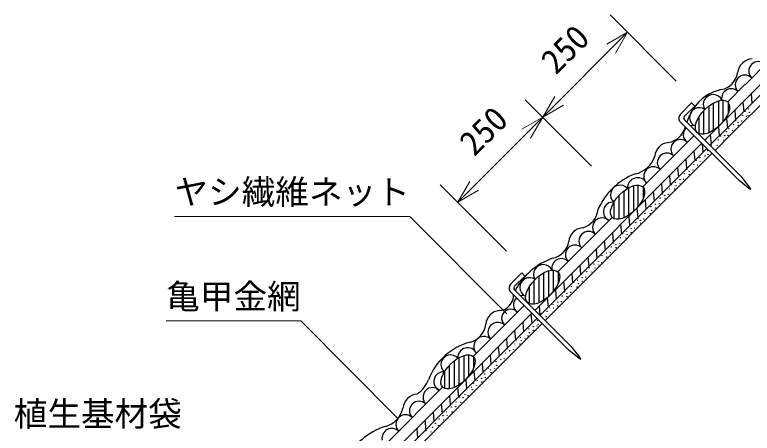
# Model space of a CAD drawing. Units: millimetres, scale not verified. Extents: x 200 to 8200, y 200 to 5838.
# Drawn here: x 1274 to 2809, y 2884 to 3755 of the extents above; entities that cross this region are included whole.
import ezdxf
from ezdxf.enums import TextEntityAlignment as Align

# ---------------------------------------------------------------- set-up
doc = ezdxf.new("R2010")
doc.units = ezdxf.units.MM
doc.header["$LTSCALE"] = 20
for name, color, linetype, lineweight in [('C-STR', 7, 'Continuous', 25), ('C-STR-DIM', 1, 'Continuous', 13), ('C-STR-HTXT', 1, 'Continuous', 13)]:
    doc.layers.add(name, color=color, linetype=linetype, lineweight=lineweight)
doc.styles.add('ＭＳ ゴシック', font='')
doc.styles.get('ＭＳ ゴシック').set_extended_font_data('MS Gothic')

msp = doc.modelspace()

# ---------------------------------------------------------------- linework, layer by layer
at = {"layer": 'C-STR'}
for p, q in [((2794.39, 3609.4), (2871.62, 3686.63)), ((2746.66, 3529.85), (2873.38, 3656.58)), ((2757.26, 3519.24), (2883.99, 3645.97)), ((2767.87, 3508.63), (2894.6, 3635.36)), ((2758.36, 3573.61), (2794.27, 3609.51)), ((2806.88, 3590.08), (2808.59, 3570.57)), ((2660, 3548.01), (2683.29, 3571.32)), ((2689.66, 3564.96), (2668.41, 3543.69)), ((2689.66, 3564.96), (2683.29, 3571.32)), ((2789.91, 3573.1), (2791.62, 3553.6)), ((2772.94, 3556.13), (2774.65, 3536.63)), ((2658.14, 3533.59), (2781.99, 3409.81)), ((2668.11, 3536.35), (2788.35, 3416.17)), ((2755.97, 3539.16), (2757.68, 3519.66)), ((2710.75, 3493.94), (2746.66, 3529.85)), ((2721.36, 3483.34), (2757.26, 3519.24)), ((2739, 3522.19), (2740.71, 3502.69)), ((2581.59, 3396.83), (2688.25, 3503.49)), ((2722.03, 3505.22), (2723.74, 3485.72)), ((2731.96, 3472.73), (2767.87, 3508.63)), ((2357.2, 3140.39), (2704.28, 3487.47)), ((2705.21, 3486.54), (2706.77, 3468.75)), ((2367.8, 3129.78), (2714.89, 3476.87)), ((2688.13, 3470.81), (2689.8, 3451.77)), ((2378.41, 3119.17), (2725.5, 3466.27)), ((2671.12, 3454.31), (2672.83, 3434.8)), ((2654.15, 3437.34), (2655.86, 3417.83)), ((2637.18, 3420.37), (2638.89, 3400.86)), ((2801.79, 3394.26), (2781.99, 3409.81)), ((2803.92, 3396.38), (2788.35, 3416.17)), ((2620.21, 3403.4), (2621.91, 3383.89)), ((2801.79, 3394.26), (2806.39, 3391.78)), ((2806.39, 3391.78), (2803.92, 3396.38)), ((2603.24, 3386.43), (2604.94, 3366.92)), ((2586.27, 3369.46), (2587.97, 3349.95)), ((2569.3, 3352.49), (2571, 3332.98)), ((2441.03, 3256.27), (2517.95, 3333.19)), ((2552.33, 3335.52), (2554.03, 3316.01)), ((2535.36, 3318.55), (2537.06, 3299.04)), ((2518.38, 3301.58), (2520.09, 3282.07)), ((2501.41, 3284.61), (2503.12, 3265.1)), ((2404.81, 3220.05), (2447.79, 3263.03)), ((2484.44, 3267.63), (2486.15, 3248.13)), ((2467.47, 3250.66), (2469.18, 3231.16)), ((2450.5, 3233.69), (2452.21, 3214.19)), ((2306.45, 3194.46), (2329.74, 3217.76)), ((2336.1, 3211.4), (2314.85, 3190.14)), ((2336.1, 3211.4), (2329.74, 3217.76)), ((2433.53, 3216.72), (2435.24, 3197.22)), ((2416.56, 3199.75), (2418.27, 3180.25)), ((2304.59, 3180.03), (2428.44, 3056.25)), ((2314.56, 3182.79), (2434.8, 3062.62)), ((2399.59, 3182.78), (2401.3, 3163.28)), ((2382.62, 3165.81), (2384.33, 3146.3)), ((2228.58, 3043.83), (2334.7, 3149.94)), ((2365.65, 3148.84), (2367.27, 3130.31)), ((2180.97, 2964.16), (2350.73, 3133.92)), ((2191.58, 2953.55), (2361.34, 3123.31)), ((2348.68, 3131.87), (2350.39, 3112.36)), ((2202.18, 2942.95), (2371.95, 3112.71)), ((2331.71, 3114.9), (2333.42, 3095.39)), ((2314.74, 3097.93), (2316.44, 3078.42)), ((2297.77, 3080.96), (2299.47, 3061.45)), ((2280.8, 3063.99), (2282.5, 3044.48)), ((2448.24, 3040.7), (2428.44, 3056.25)), ((2450.36, 3042.83), (2434.8, 3062.62)), ((2263.83, 3047.02), (2265.53, 3027.51)), ((2448.24, 3040.7), (2452.84, 3038.23)), ((2452.84, 3038.23), (2450.36, 3042.83)), ((2246.86, 3030.05), (2248.56, 3010.54)), ((2229.89, 3013.08), (2231.59, 2993.57)), ((2212.91, 2996.11), (2214.62, 2976.6)), ((2051.25, 2866.5), (2164.95, 2980.19)), ((2195.94, 2979.14), (2197.65, 2959.63)), ((2003.65, 2786.84), (2180.97, 2964.16)), ((2014.25, 2776.23), (2191.58, 2953.55)), ((2178.97, 2962.16), (2180.68, 2942.66)), ((2024.86, 2765.62), (2202.18, 2942.95)), ((2162, 2945.19), (2163.71, 2925.69)), ((2145.03, 2928.22), (2146.74, 2908.72)), ((2128.06, 2911.25), (2129.77, 2891.75)), ((2111.09, 2894.28), (2112.8, 2874.78))]:
    msp.add_line(p, q, dxfattribs=at)
at = {"layer": 'C-STR', "color": 3}
for p, q in [((2719.01, 3564.87), (2719.01, 3509.29)), ((2729.01, 3514.68), (2729.01, 3571.48)), ((2739.01, 3575.77), (2739.01, 3522.39)), ((2749.01, 3532.94), (2749.01, 3577.22)), ((2759.01, 3572.93), (2759.01, 3549.23)), ((2709.01, 3506.37), (2709.01, 3555.6)), ((2699.01, 3507.25), (2699.01, 3542.99)), ((2552.23, 3337.9), (2552.23, 3394.7)), ((2562.23, 3398.99), (2562.23, 3345.61)), ((2572.23, 3356.16), (2572.23, 3400.45)), ((2582.23, 3396.15), (2582.23, 3372.46)), ((2532.23, 3329.59), (2532.23, 3378.82)), ((2542.23, 3388.1), (2542.23, 3332.51)), ((2522.23, 3330.47), (2522.23, 3366.21)), ((2365.45, 3211.32), (2365.45, 3155.73)), ((2375.45, 3161.13), (2375.45, 3217.92)), ((2385.45, 3222.22), (2385.45, 3168.83)), ((2395.45, 3179.38), (2395.45, 3223.67)), ((2405.45, 3219.37), (2405.45, 3195.68)), ((2355.45, 3152.81), (2355.45, 3202.23)), ((2345.45, 3153.69), (2345.45, 3189.43)), ((2199.23, 2984.9), (2199.23, 3041.7)), ((2209.23, 3045.99), (2209.23, 2992.86)), ((2219.23, 3003.16), (2219.23, 3047.44)), ((2229.23, 3043.15), (2229.23, 3019.45)), ((2179.23, 2976.59), (2179.23, 3025.82)), ((2189.23, 3035.09), (2189.23, 2979.51)), ((2169.23, 2977.47), (2169.23, 3013.21))]:
    msp.add_line(p, q, dxfattribs=at)
at = {"layer": 'C-STR'}
for centre in [(2794.42, 3553.84), (2802.27, 3559.11), (2803.58, 3551.81), (2775.09, 3534.51), (2787.62, 3533.9), (2789.7, 3545.44), (2796.91, 3543.75), (2800.95, 3544.91), (2760.6, 3517.89), (2770.37, 3526.11), (2779.92, 3531.05), (2780.26, 3524.92), (2743.51, 3502.93), (2752.21, 3503.19), (2755.43, 3511.81), (2759.1, 3504), (2768.3, 3514.58), (2738.79, 3494.53), (2750.04, 3494), (2716.08, 3471.87), (2724.18, 3483.6), (2736.71, 3482.99), (2700.45, 3457.29), (2710.72, 3456.51), (2711.28, 3460.95), (2717.38, 3464.56), (2687.87, 3443.61), (2692.6, 3452.01), (2695.09, 3441.93), (2701.75, 3449.99), (2668.55, 3424.29), (2673.27, 3432.69), (2678.09, 3429.22), (2685.8, 3432.08), (2659.1, 3411.66), (2666.48, 3412.76), (2678.43, 3423.1), (2641.69, 3401.1), (2649.53, 3406.38), (2650.84, 3399.07), (2659.11, 3403.78), (2622.36, 3381.78), (2627.18, 3378.31), (2634.89, 3381.17), (2636.96, 3392.7), (2648.21, 3392.17), (2617.64, 3373.38), (2627.52, 3372.19), (2598.62, 3355.47), (2599.93, 3348.16), (2608.19, 3360.75), (2608.2, 3352.86), (2615.56, 3361.84), (2586.05, 3341.79), (2597.3, 3341.26), (2566.72, 3322.47), (2571.45, 3330.87), (2576.27, 3327.4), (2576.61, 3321.28), (2583.98, 3330.26), (2547.71, 3304.55), (2557.28, 3309.84), (2557.28, 3301.95), (2564.65, 3310.93), (2535.14, 3290.88), (2539.86, 3299.28), (2546.39, 3290.35), (2549.02, 3297.25), (2515.81, 3271.55), (2520.54, 3279.95), (2525.36, 3276.49), (2525.7, 3270.37), (2533.07, 3279.35), (2506.37, 3258.93), (2513.74, 3260.02), (2489.4, 3241.95), (2495.48, 3239.44), (2496.8, 3253.64), (2506.37, 3251.04), (2469.62, 3229.04), (2479.83, 3236.67), (2482.15, 3228.43), (2489.4, 3234.07), (2462.83, 3209.11), (2464.9, 3220.64), (2474.79, 3219.45), (2438.04, 3197.46), (2445.89, 3202.73), (2447.2, 3195.43), (2455.45, 3208.01), (2455.46, 3200.13), (2418.71, 3178.13), (2433.31, 3189.06), (2444.56, 3188.53), (2413.99, 3169.73), (2423.54, 3174.67), (2423.88, 3168.54), (2431.24, 3177.52), (2394.98, 3151.82), (2404.54, 3157.1), (2404.55, 3149.22), (2411.92, 3158.2), (2382.4, 3138.14), (2387.13, 3146.54), (2393.65, 3137.61), (2396.28, 3144.52), (2362.52, 3118.31), (2380.33, 3126.61), (2353.63, 3106.19), (2361.01, 3107.29), (2363.83, 3111.01), (2342.74, 3086.7), (2344.06, 3100.91), (2345.37, 3093.6), (2353.64, 3098.31), (2319.24, 3078.66), (2327.09, 3083.94), (2328.4, 3076.63), (2336.67, 3081.34), (2299.92, 3059.34), (2304.74, 3055.87), (2312.45, 3058.73), (2314.52, 3070.26), (2325.77, 3069.73), (2295.2, 3050.94), (2276.18, 3033.03), (2277.49, 3025.72), (2285.75, 3038.31), (2293.12, 3039.4), (2260.32, 3019.74), (2265.14, 3016.27), (2265.48, 3010.15), (2272.85, 3019.13), (2246.15, 2998.71), (2252.37, 3007.51), (2253.53, 2999.81), (2225.63, 2980.2), (2228.73, 2988.15), (2235.39, 2984.06), (2236.58, 2993.43), (2246.16, 2990.83), (2211.15, 2965.21), (2215.96, 2973.21), (2226.58, 2974.81), (2193.06, 2949.54), (2200.45, 2959.87), (2202.61, 2948.89), (2207.26, 2958.14), (2217.87, 2962.54), (2183.2, 2938.92), (2192.2, 2939.78), (2165.77, 2920.69), (2173.1, 2928.84), (2174.33, 2920.61), (2184.35, 2928.31), (2149.87, 2904.92), (2157.39, 2914.23), (2166.96, 2911.63), (2130.21, 2889.63), (2140.47, 2887.3), (2143.69, 2896.59), (2156.72, 2900.63)]:
    msp.add_circle(centre, 0.3, dxfattribs=at)
at = {"layer": 'C-STR', "color": 1}
for centre, radius, start, end in [((2812.57, 3629.44), 34.07, 95.21229, 172.71184), ((2736.98, 3640.73), 42.37, 281.30464, 350.53477), ((2776.03, 3471.85), 131, 103.5714, 115.00261), ((2768.23, 3504.28), 98.53, 118.86922, 164.12159), ((2626.51, 3533.45), 45.33, 280.55399, 344.71802), ((2636.87, 3458.54), 30.42, 93.88791, 176.11209), ((2554.45, 3477.24), 54.67, 281.54909, 342.28142), ((2615.34, 3294.96), 138.07, 111.20863, 156.39892), ((2442.88, 3355.67), 46.26, 286.32631, 353.25608), ((2457.95, 3280.93), 30.42, 93.88791, 176.11209), ((2385.04, 3290.9), 43.28, 280.95029, 349.4785), ((2443.68, 3111.91), 145.5, 110.27156, 151.44122), ((2279.98, 3172.03), 32.79, 275.43457, 359.69053), ((2285.14, 3109.05), 30.42, 93.88791, 176.11209), ((2210.45, 3116.77), 44.7, 285.23382, 352.71921), ((2253, 2952.21), 125.28, 104.23374, 159.76738), ((2076.69, 3018.43), 63.07, 303.63162, 338.71099), ((2114.63, 2933.42), 32.64, 95.29363, 174.60368), ((2033.46, 2946.98), 49.8, 283.39609, 347.8363), ((2091.11, 2760.55), 145.49, 108.47928, 152.09794)]:
    msp.add_arc(centre, radius, start, end, dxfattribs=at)
at = {"layer": 'C-STR'}
for centre, radius, start, end in [((2822.32, 3637.56), 20, 45, 225), ((2794.03, 3609.28), 20, 45, 225), ((2765.75, 3580.99), 20, 45, 191.06348), ((2727.89, 3568.47), 20.33, 25.38159, 212.41881), ((2668.68, 3539.56), 12.12, 135.76262, 209.53793), ((2698.92, 3541.53), 19.96, 53.91928, 247.38976), ((2671.64, 3539.88), 5, 130.3409, 225.01704), ((2684.81, 3505.27), 18.96, 131.44645, 236.21914), ((2684.81, 3505.27), 18.96, 70.11725, 101.96215), ((2660.12, 3475.36), 20, 45, 225), ((2631.84, 3447.08), 20, 45, 225), ((2603.55, 3418.79), 20, 45, 225), ((2570.73, 3394.67), 21.18, 28.13475, 183.54845), ((2534.26, 3380.52), 20, 39.93312, 230.18666), ((2519.79, 3344.92), 20.33, 85.38159, 244.61841), ((2496.93, 3312.41), 20, 45, 225), ((2468.65, 3284.12), 20, 45, 225), ((2440.36, 3255.84), 20, 45, 225), ((2412.08, 3227.56), 20, 45, 191.06348), ((2374.31, 3214.96), 20.28, 25.66048, 213.02542), ((2315.13, 3186.01), 12.12, 135.76262, 209.53793), ((2345.37, 3187.98), 19.91, 53.14475, 246.94465), ((2318.09, 3186.33), 5, 130.3409, 225.01704), ((2331.14, 3151.83), 18.96, 131.45046, 236.21914), ((2331.14, 3151.83), 18.96, 70.11725, 101.96674), ((2306.52, 3123.53), 18.84, 41.68642, 228.81208), ((2279.97, 3094.11), 20.79, 47.14094, 222.85906), ((2250.59, 3064.73), 20.79, 47.14094, 222.85906), ((2216.98, 3041.87), 20.33, 25.38159, 184.61841), ((2181.37, 3027.4), 20, 39.93312, 230.18666), ((2166.89, 2991.8), 20.33, 85.38159, 244.61841), ((2144.03, 2959.29), 20, 45, 225), ((2115.75, 2931.01), 20, 45, 225), ((2087.46, 2902.72), 20, 45, 225), ((2059.11, 2873.75), 20.53, 46.21896, 190.07138)]:
    msp.add_arc(centre, radius, start, end, dxfattribs=at)
at = {"layer": 'C-STR', "color": 3}
for centre in [(2726.66, 3541.67), (2549.88, 3364.89), (2373.1, 3188.11), (2196.88, 3011.89)]:
    msp.add_ellipse(centre, major_axis=(31.82, 31.82), ratio=0.5, dxfattribs=at)
at = {"layer": 'C-STR-DIM'}
for p, q in [((2651.39, 3616.94), (2513.51, 3754.82)), ((2549.94, 3718.39), (2373.16, 3541.61)), ((2549.94, 3718.39), (2506.64, 3693.39)), ((2549.94, 3718.39), (2524.94, 3675.09)), ((2474.62, 3440.16), (2336.73, 3578.05)), ((2373.16, 3541.61), (2398.16, 3584.91)), ((2373.16, 3541.61), (2416.47, 3566.61)), ((2373.16, 3541.61), (2196.39, 3364.84)), ((2373.16, 3541.61), (2329.86, 3516.61)), ((2373.16, 3541.61), (2348.16, 3498.31)), ((2297.84, 3263.38), (2159.95, 3401.27)), ((2196.39, 3364.84), (2221.39, 3408.14)), ((2196.39, 3364.84), (2239.69, 3389.84))]:
    msp.add_line(p, q, dxfattribs=at)
at = {"layer": 'C-STR-HTXT'}
for p, q in [((1606.66, 3335.3), (2096.66, 3335.3)), ((2096.66, 3335.3), (2298.89, 3132.41)), ((1589.44, 3117.88), (1869.44, 3117.88)), ((1869.44, 3117.88), (2071.67, 2915))]:
    msp.add_line(p, q, dxfattribs=at)

# ---------------------------------------------------------------- texts
at = {"layer": 'C-STR-DIM', "color": 7, "style": 'ＭＳ ゴシック'}
for p in [(2411.62, 3617.31), (2241.81, 3447.49)]:
    msp.add_text('250', height=51.32, rotation=45, dxfattribs=at).set_placement(p, align=Align.BOTTOM_LEFT)
at = {"layer": 'C-STR-HTXT', "color": 7, "style": 'ＭＳ ゴシック'}
for s, p in [('ヤシ繊維ネット', (1606.66, 3345.3)), ('亀甲金網', (1589.44, 3127.88)), ('植生基材袋', (1271.92, 2883.75))]:
    msp.add_text(s, height=51.32, dxfattribs=at).set_placement(p, align=Align.BOTTOM_LEFT)

doc.saveas('drawing.dxf')
